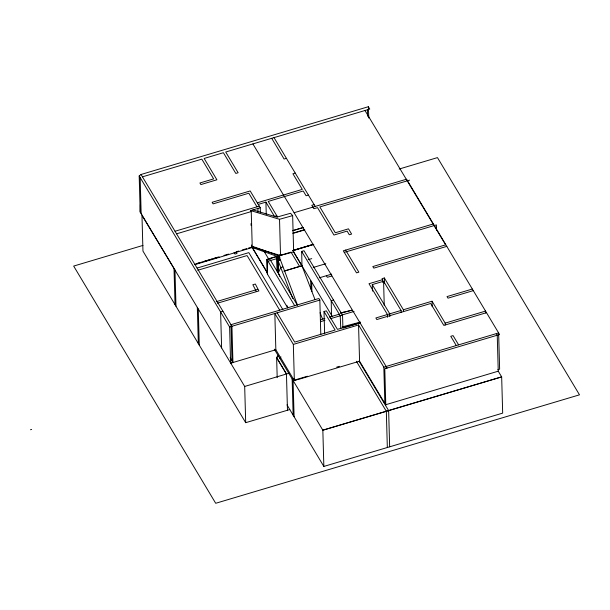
<?xml version="1.0" encoding="UTF-8"?>
<svg xmlns="http://www.w3.org/2000/svg" width="610" height="610" viewBox="0 0 610 610"><rect width="100%" height="100%" fill="white"/><g stroke="black" fill="none" stroke-linecap="round" stroke-linejoin="round"><path stroke-width="0.91" d="M289.788 409.546L245.7 422.684L244.686 386.45L140.193 212.051L140.361 204.541M279.685 276.361L278.389 272.792L280.752 267.554L282.75 266.951M279.906 358.489L280.951 356.919M278.93 257.008L279.67 256.048L255.094 247.225M278.198 355.638L276.635 357.597L277.199 377.666M278.244 355.714L276.635 357.597L286.456 373.999L287.47 410.233M278.602 255.666L279.632 254.797M279.51 256.185L281.652 254.408M140.193 212.051L139.187 175.947L141.04 174.483L368.356 106.712L369.774 109.076L225.715 152.02L238.129 172.744L235.811 173.438L223.397 152.713L204.137 158.455L216.908 179.79L200.873 184.578L199.92 182.985L213.637 178.898L201.819 159.149L142.458 176.847M343.392 327.982L360.243 322.728M350.193 325.786L360.098 322.736M292.93 233.15L304.68 229.612M195.505 264.008L200.042 262.651M203.671 261.56L218.189 257.207M292.754 250.558L313.548 244.297L292.785 250.481M292.846 250.71L313.799 244.419M284.367 271.046L301.935 265.769L314.973 299.525M140.178 177.525L141.146 213.637M286.418 158.348L284.1 159.042L271.694 138.317M295.232 173.072L292.914 173.766L302.278 189.405L257.298 202.817M258.251 204.403L265.914 202.116L274.454 216.382L276.772 215.688M175.032 231.259L259.288 206.134M267.31 272.754L252.25 247.53L251.244 211.563L250.657 210.58L260.241 207.728L250.191 190.945L212.143 202.291L213.096 203.877L248.827 193.225L256.97 206.828M176.572 233.828L251.244 211.563M308.408 195.078L306.09 195.772L303.231 190.991L268.232 201.43L277.519 216.939M142.961 245.411L73.673 266.074L215.704 503.288L579.5 394.83L437.469 157.609L399.176 169.031M314.119 204.609L311.801 205.303L313.837 208.712L317.513 207.621L333.937 235.048L347.12 231.114L349.301 234.751L351.619 234.065L348.493 228.834L335.302 232.761L319.831 206.927L409.6 180.163M294.096 212.722L406.573 179.195L499.575 334.524L384.78 368.745L385.794 404.979M250.657 210.58L279.525 219.303L292.647 215.62L293.662 251.861L283.757 254.599M292.579 230.71L303.345 227.499L292.571 230.679M197.51 263.36L212.105 258.991M213.607 258.488L218.494 257.077M223.969 255.445L228.529 254.073M238.693 251.038L236.039 251.831L237.008 253.455L234.98 254.057L234.011 252.67M242.231 249.978L246.654 248.651M248.422 248.125L251.076 247.325M251.785 247.668L251.495 247.187L252.006 247.035L267.508 273.021M194.826 264.648L254.263 246.928L253.402 246.623M197.129 268.049L248.827 252.631L282.865 309.644M197.762 270.26L247.081 255.56L279.654 310.116M287.813 308.05L267.34 273.981L266.997 259.479L269.567 258.709L297.276 304.985M267.34 273.981L266.997 259.479L278.923 255.941L297.451 305.031M281.309 255.308L282.857 254.85M268.049 261.233L277.969 258.304L278.389 272.792L277.985 258.297L279.982 257.702M301.958 265.808L301.683 251.412L304.001 250.718L342.546 315.096L342.904 327.898M280.043 259.944L278.046 260.539L292.724 298.542M432.978 224.053L343.308 250.786L356.522 272.868L358.848 272.174L345.626 250.092M278.023 270.825L277.26 271.053L276.917 256.543L277.985 258.297M344.253 252.372L436.386 224.907L436.546 230.481M283.879 271.153L301.935 265.769L293.318 251.503M313.227 267.454L325.801 263.711M216.214 301.698L257.771 289.323M217.343 303.231L258.907 290.924L255.354 284.054L252.837 284.71L256.391 291.588M319.312 277.817L331.68 274.126M331.832 275.956L327.334 277.298L326.38 275.705M222.924 311.245L220.606 311.931L221.613 347.906M446.795 246.371L373.77 268.141L372.817 266.555L445.651 244.839L364.986 110.501M403.431 311.618L403.378 309.758L384.346 277.962L382.028 278.656L382.623 279.654L382.699 282.445M230.976 324.695L318.885 298.488L319.838 300.074L320.799 334.486M382.623 279.654L368.997 283.719L387.441 314.516L387.518 317.299M275.842 349.728L294.348 380.632L293.334 344.398L274.835 313.494L275.842 349.728L230.626 363.209L229.612 326.975L319.838 300.074M372.451 291.115L372.268 284.611L383.576 281.24L401.06 310.452L401.113 312.312M333.54 300.051L331.215 300.745L331.497 315.141M324.634 333.807L324.017 311.512L326.335 310.818L337.444 329.369L359.923 322.667M320.387 319.831L324.886 318.489M329.385 317.147L339.274 314.196M320.441 321.683L324.939 320.341M330.33 318.733L342.546 315.096M472.338 289.041L447.023 296.582L447.976 298.176L473.291 290.627M401.06 310.452L375.867 317.962L376.82 319.556L430.69 303.49L443.813 325.404L486.498 312.678M403.378 309.758L432.055 301.21L445.178 323.125L445.231 324.985M230.618 363.08L232.936 362.386L231.93 326.281L141.04 174.483M293.334 344.398L358.558 324.947L383.827 367.159L384.834 403.126L385.787 404.712L498.248 371.185L497.241 335.218L496.296 333.624M30.5 429.745L31.636 429.409M445.178 323.125L485.545 311.092L485.598 312.953M244.686 386.45L288.774 373.305M293.928 378.383L292.137 378.917L293.151 415.158M336.728 367.113L339.404 366.313M307.432 376.225L293.09 380.51L294.096 416.744M295.118 380.404L296.666 379.938M297.581 379.672L359.572 361.189L358.558 324.947M383.827 367.159L498.622 332.93M497.813 369.713L499.636 369.172L498.675 334.791M323.254 430.073L501.664 376.881L502.678 413.122L323.849 466.436L322.842 430.195L501.664 376.881L498.248 371.185M293.105 233.333L304.771 229.886M277.87 270.87L277.329 271.031L276.925 256.535M341.524 315.126L354.097 311.42M251.312 247.241L251.968 247.317M308.218 259.654L311.756 258.625M340.288 313.281L351.909 310.223L341.051 312.823M342.21 326.861L360.472 322.065M341.104 312.877L343.842 312.244M252.975 209.893L276.887 217.114L290.573 213.271L292.647 215.62M252.555 247.088L279.723 255.293M251.495 247.187L277.832 256.642M231.266 359.717L231.991 360.8L231.007 325.648M276.635 357.696L286.456 373.999M142.717 216.581L174.971 270.001L175.985 306.243M458.613 344.856L453.077 335.607L450.759 336.301L456.295 345.55M372.268 284.611L389.76 313.822L389.836 316.613M274.012 137.624L315.21 206.432M252.898 143.922L387.098 368.051M301.683 251.412L340.227 315.789L340.761 328.653M359.572 361.189L384.338 402.547M293.265 251.289L332.427 316.704M359.023 361.12L388.639 410.583L389.653 446.817M299.617 266.463L291.039 252.136L268.56 258.838L263.39 250.207M356.377 361.257L386.321 411.27L387.335 447.511M324.017 311.512L335.126 330.063L294.706 342.118L277.154 312.8M278.061 256.2L279.121 257.961L279.182 260.203M277.619 256.33L278.671 258.091L278.678 260.348M277.26 271.053L278.389 272.792M266.997 259.471L294.706 305.747M219.097 256.932L219.341 257.344M274.325 349.172L322.842 430.195M286.99 404.865L323.849 466.436M139.187 175.947L229.612 326.975M230.092 357.635L232.936 362.386M245.7 422.684L142.961 251.099L141.955 214.994M286.746 305.305L287.714 306.937M230.321 358.131L231.991 360.929M320.082 312.755L322.469 318.931M368.356 106.712L368.806 118.058M432.055 301.21L432.216 306.784M384.346 277.962L384.498 283.543M386.145 366.465L386.199 368.356M383.576 281.24L384.247 305.404M367.449 109.769L367.632 116.274M311.641 281.972L311.908 291.588M310.688 280.387L310.932 289.056M279.525 219.303L280.531 255.544M265.914 202.116L266.25 214.194M260.241 207.728L260.371 212.371M257.923 208.414L258.022 212.135M251.023 223.588L251.076 225.448M251.617 244.961L251.671 246.821M198.265 308.919L199.279 345.153M197.32 307.326L198.341 343.582M174.018 268.415L175.032 304.649"/></g></svg>
